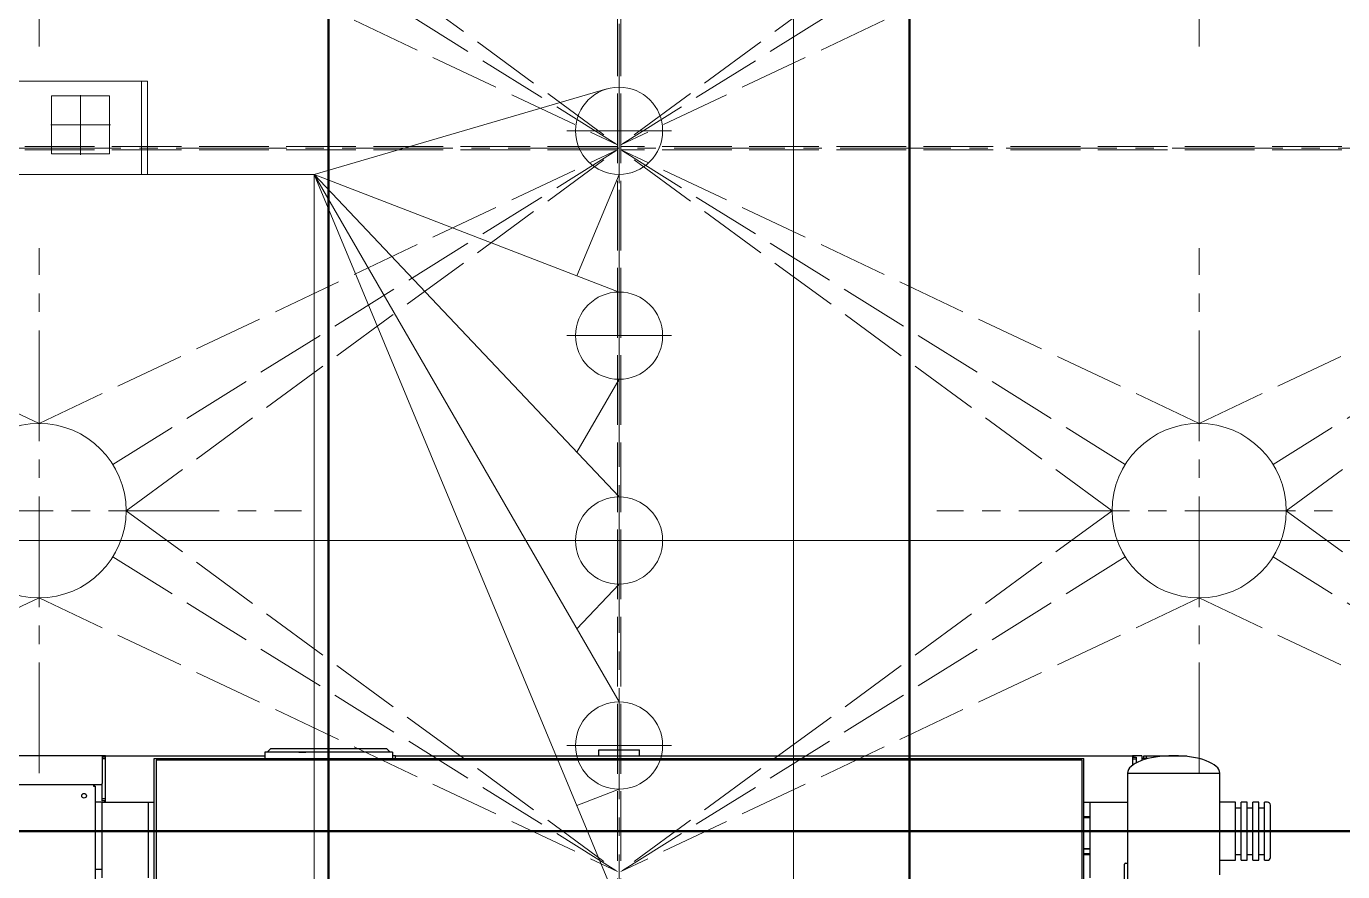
# Model space of a CAD drawing. Header units: millimetres. Extents: x 163705 to 1616509, y 81827 to 302547.
# Drawn here: x 203207 to 205473, y 149690 to 151144 of the extents above; entities that cross this region are included whole.
import ezdxf

# ---------------------------------------------------------------- set-up
doc = ezdxf.new("R2010")
doc.units = ezdxf.units.MM
doc.header["$LTSCALE"] = 10
doc.linetypes.add('ACAD_ISO02W100', pattern=[15, 12, -3])
doc.linetypes.add('CENTER2', pattern=[28.575, 19.05, -3.175, 3.175, -3.175])
for name, color, linetype, lineweight in [('1-中心线', 1, 'CENTER2', 0), ('1-剖面线', 8, 'Continuous', 0), ('1-建筑轮廓', 7, 'Continuous', 20), ('1-护栏', 4, 'Continuous', 18), ('1-虚线', 8, 'ACAD_ISO02W100', 0), ('1-设备轮廓', 2, 'Continuous', 18)]:
    doc.layers.add(name, color=color, linetype=linetype, lineweight=lineweight)
doc.layers.add('1-隐线', color=8, linetype='Continuous')

# ---------------------------------------------------------------- blocks, each defined once
blk = doc.blocks.new('G$C5C029050')
blk.add_line((22818.6, 77039.4), (22818.6, 9039.4))
blk = doc.blocks.new('G$C3B61D3F5')
for p, q in [((1211, 1341.7), (1205.2, 1335.9)), ((1411, 1341.7), (1211, 1341.7)), ((1416.8, 1335.9), (1411, 1341.7)), ((1776, 1330), (1776, 1340)), ((1776, 1340), (1846, 1340)), ((1846, 1330), (1846, 1340)), ((921, 1330), (261, 1330)), ((927, 1330), (921, 1330)), ((921, 1330), (921, 1322)), ((927, 1327.5), (921, 1327.5)), ((927, 1324.5), (921, 1324.5)), ((921, 1322), (921, 1288)), ((927, 1330), (1201, 1330)), ((927, 1320), (927, 1330)), ((927, 1260), (927, 1320)), ((1011, 1095), (1011, 1325)), ((1011, 1325), (2611, 1325)), ((2608, 1322), (1014, 1322)), ((1014, 1322), (1014, 1095)), ((1421, 1335.9), (1201, 1335.9)), ((1201, 1335.9), (1201, 1325)), ((1260, 1335.9), (1272, 1335.9)), ((1362, 1335.9), (1350, 1335.9)), ((1421, 1335.9), (1421, 1325)), ((1426, 1330), (1421, 1330)), ((1426, 1325), (1426, 1330)), ((1426, 1330), (2695, 1330)), ((2608, 1095), (2608, 1322)), ((2611, 1095), (2611, 1325)), ((2711, 1330), (2695, 1330)), ((2695, 1330), (2695, 1320)), ((2695, 1327.5), (2701, 1327.5)), ((2695, 1324.5), (2701, 1324.5)), ((2695, 1320), (2695, 1313.9)), ((2701, 1327.5), (2701, 1324.5)), ((2701, 1324.5), (2701, 1317.5)), ((2711, 1330), (2711, 1322)), ((2719, 1325), (2711, 1325)), ((2711, 1322), (2711, 1321.8)), ((2714, 1325), (2714, 1330)), ((2714, 1330), (2719, 1330)), ((2719, 1325), (2719, 1330)), ((2719, 1330), (2783, 1330)), ((2721.6, 1325), (2719, 1325)), ((2783, 1329.3), (2783, 1330)), ((2783, 1330), (2788, 1330)), ((2788, 1328.8), (2788, 1330)), ((2686, 1300), (2686, 1145)), ((2686, 1300), (2845, 1300)), ((2686, 1300), (2845, 1300)), ((2845, 1125), (2845, 1300)), ((906.8, 1280), (263.2, 1280)), ((906.8, 1280), (906.8, 1278.5)), ((921, 1280), (906.8, 1280)), ((909, 1277.8), (907.5, 1277.8)), ((909, 1277.8), (909, 284.5)), ((921, 1288), (921, 1282.2)), ((921, 1255.5), (921, 1282.2)), ((921, 1250), (909, 1250)), ((927, 1255.5), (921, 1255.5)), ((921, 1252.5), (921, 1255.5)), ((927, 1252.5), (921, 1252.5)), ((921, 1120), (921, 1250)), ((921, 1250), (931, 1250)), ((927, 1250), (927, 1260)), ((931, 1250), (991, 1250)), ((991, 1250), (1001, 1250)), ((1001, 1250), (1011, 1250)), ((1001, 1120), (1001, 1250)), ((2611, 1250), (2621, 1250)), ((2621, 1250), (2621, 1120)), ((2621, 1250), (2631, 1250)), ((2631, 1250), (2686, 1250)), ((2872, 1250), (2845, 1250)), ((2872, 1150), (2872, 1250)), ((2892, 1250), (2882, 1250)), ((2882, 1150), (2882, 1250)), ((2892, 1150), (2892, 1250)), ((2912, 1250), (2902, 1250)), ((2902, 1150), (2902, 1250)), ((2912, 1150), (2912, 1250)), ((2927, 1250), (2922, 1250)), ((2922, 1150), (2922, 1250)), ((2611, 1225.5), (2621, 1225.5)), ((2882, 1240), (2872, 1240)), ((2902, 1240), (2892, 1240)), ((2922, 1240), (2912, 1240)), ((2932, 1155), (2932, 1245)), ((2611, 1223.5), (2621, 1223.5)), ((2611, 1170.6), (2621, 1170.6)), ((2611, 1169.5), (2621, 1169.5)), ((2611, 1161.5), (2621, 1161.5)), ((2611, 1160.5), (2621, 1160.5)), ((2621, 1159.5), (2611, 1159.5)), ((2872, 1160), (2882, 1160)), ((2892, 1160), (2902, 1160)), ((2912, 1160), (2922, 1160)), ((909, 1135), (921, 1135)), ((2681, 1105.5), (2681, 1143.3)), ((2682.7, 1145), (2686, 1145)), ((2686, 1145), (2686, 1095)), ((2845, 1150), (2872, 1150)), ((2882, 1150), (2892, 1150)), ((2902, 1150), (2912, 1150)), ((2922, 1150), (2927, 1150))]:
    blk.add_line(p, q)
at = {"flags": 128}
for points in [[(927, 1329.2), (925.4, 1328.3), (924.4, 1327.5)], [(2697.6, 1327.5), (2696.6, 1328.3), (2695, 1329.2)], [(924.4, 1252.5), (925.4, 1251.7), (927, 1250.8)]]:
    blk.add_lwpolyline(points, dxfattribs=at)
blk.add_circle((890, 1261), 4)
for centre, radius, start, end in [((2927, 1245), 5, 0, 90), ((2682.7, 1143.3), 1.67, 90, 180), ((2927, 1155), 5, 270, 0)]:
    blk.add_arc(centre, radius, start, end)
for major_axis, start_param, end_param in [((-79.5, 0), 4.712389, 6.283185), ((79.5, 0), 0, 1.570796)]:
    blk.add_ellipse((2765.5, 1300), major_axis=major_axis, ratio=0.377358, start_param=start_param, end_param=end_param)
for points in [[(906.8, 1280), (906.8, 1280), (906.7, 1279.9), (906.6, 1279.3), (906.6, 1278.5), (906.5, 1277.8), (906.5, 1277.5)], [(906.8, 1278.5), (906.8, 1278.5), (906.7, 1278.5), (906.6, 1278.2), (906.6, 1277.9), (906.5, 1277.6), (906.5, 1277.5)], [(906.5, 1277.5), (906.8, 1277.5), (907.5, 1277.6), (908.3, 1277.6), (908.9, 1277.7), (909, 1277.8), (909, 1277.8)], [(906.5, 1277.5), (906.6, 1277.5), (906.9, 1277.6), (907.2, 1277.6), (907.5, 1277.7), (907.5, 1277.8), (907.5, 1277.8)]]:
    blk.add_open_spline(points, degree=3)
at = {"layer": '1-中心线'}
blk.add_line((2737, 1200), (3002, 1200), dxfattribs=at)
blk = doc.blocks.new('A$C2f6614b9')
at = {"layer": '1-护栏'}
blk.add_lwpolyline([(0, 450), (17263.8, 450), (17263.8, 7650), (0, 7650)], close=True, dxfattribs=at)
at = {"layer": '1-设备轮廓', "lineweight": 50, "ltscale": 5}
blk.add_line((16925, 7150), (1300, 7150), dxfattribs=at)
at = {"layer": '1-隐线'}
blk.add_blockref('G$C3B61D3F5', (2289, 5950), dxfattribs=at)
blk = doc.blocks.new('A$Cf51e8010')
at = {"layer": '1-设备轮廓', "lineweight": 50, "ltscale": 5}
for p, q in [((4303, 17100), (4303, 199.3)), ((5303, 17100), (5303, 199.3))]:
    blk.add_line(p, q, dxfattribs=at)
blk = doc.blocks.new('G$CFDCBCB0A')
for centre in [(1251.5, 1876.5), (3248.5, 1876.5)]:
    blk.add_circle(centre, 150)
at = {"layer": '1-中心线'}
for p, q in [((2250, 5000), (2250, 0)), ((1251.5, 2674.7), (1251.5, 3578.3)), ((3248.5, 2674.7), (3248.5, 3578.3)), ((4250, 2500), (250, 2500)), ((1251.5, 1424.7), (1251.5, 2328.3)), ((3248.5, 1424.7), (3248.5, 2328.3)), ((799.7, 1876.5), (1703.3, 1876.5)), ((3700.3, 1876.5), (2796.7, 1876.5))]:
    blk.add_line(p, q, dxfattribs=at)
at = {"layer": '1-虚线'}
for p, q in [((2247, 4994), (2247, 6)), ((2253, 4994), (2253, 6)), ((1401.5, 3126.5), (2247, 2506)), ((3098.5, 3126.5), (2253, 2506)), ((1378.8, 3047.2), (2247, 2506)), ((3121.2, 3047.2), (2253, 2506)), ((1251.5, 2976.5), (2247, 2506)), ((3248.5, 2976.5), (2253, 2506)), ((2247, 2503), (256, 2503)), ((2247, 2497), (256, 2497)), ((1251.5, 2026.5), (256, 2497)), ((1251.5, 2026.5), (2247, 2497)), ((1378.8, 1955.8), (2247, 2497)), ((1401.5, 1876.5), (2247, 2497)), ((4244, 2503), (2253, 2503)), ((4244, 2497), (2253, 2497)), ((3248.5, 2026.5), (2253, 2497)), ((3098.5, 1876.5), (2253, 2497)), ((3121.2, 1955.8), (2253, 2497)), ((3248.5, 2026.5), (4244, 2497)), ((3375.8, 1955.8), (4244, 2497)), ((3398.5, 1876.5), (4244, 2497)), ((1401.5, 1876.5), (2247, 1256)), ((3098.5, 1876.5), (2253, 1256)), ((3398.5, 1876.5), (4244, 1256)), ((1378.8, 1797.2), (2247, 1256)), ((3121.2, 1797.2), (2253, 1256)), ((3375.8, 1797.2), (4244, 1256)), ((1251.5, 1726.5), (256, 1256)), ((1251.5, 1726.5), (2247, 1256)), ((3248.5, 1726.5), (2253, 1256)), ((3248.5, 1726.5), (4244, 1256))]:
    blk.add_line(p, q, dxfattribs=at)
blk = doc.blocks.new('A$C5a2f2e4f')
at = {"layer": '1-设备轮廓'}
blk.add_blockref('G$CFDCBCB0A', (2553, 7375.1), dxfattribs=at)
blk = doc.blocks.new('123振动筛-俯视图')
for p, q in [((3183.2, 1717.1), (3413.1, 1717.1)), ((3403.1, 1557.1), (3403.1, 1717.1)), ((3413.1, 1557.1), (3413.1, 1717.1)), ((4204, 1704.1), (3700, 1557.1)), ((0, 1557.1), (3700, 1557.1)), ((3700, 1557.1), (3700, 297.1)), ((3700, 297.1), (3700, 1557.1)), ((4225, 297.1), (3700, 1557.1)), ((4225, 1354.6), (3700, 1557.1)), ((4225, 1002.1), (3700, 1557.1)), ((4225, 649.6), (3700, 1557.1)), ((4225, 1557.1), (4152.3, 1382.7)), ((4225, 1204.6), (4152.3, 1079)), ((4225, 852.1), (4152.3, 775.3)), ((4225, 499.6), (4152.3, 471.6))]:
    blk.add_line(p, q)
for centre in [(4225, 1632.1), (4225, 1279.6), (4225, 927.1), (4225, 574.6)]:
    blk.add_circle(centre, 75)
at = {"layer": '1-中心线'}
for p, q in [((4225, 1722.1), (4225, 1542.1)), ((3298.1, 1590.8), (3298.1, 1693.5)), ((3246.7, 1642.1), (3349.4, 1642.1)), ((4135, 1632.1), (4315, 1632.1)), ((4225, 1369.6), (4225, 1189.6)), ((4135, 1279.6), (4315, 1279.6)), ((4225, 1017.1), (4225, 837.1)), ((0, 927.1), (3700, 927.1)), ((4135, 927.1), (4315, 927.1)), ((4225, 664.6), (4225, 484.6)), ((4135, 574.6), (4315, 574.6))]:
    blk.add_line(p, q, dxfattribs=at)
at = {"layer": '1-剖面线'}
blk.add_lwpolyline([(3248.1, 1692.1), (3348.1, 1692.1), (3348.1, 1592.1), (3248.1, 1592.1)], close=True, dxfattribs=at)
blk = doc.blocks.new('A$Caa9cde6e')
at = {"layer": '1-设备轮廓'}
blk.add_blockref('123振动筛-俯视图', (578, 7672.9), dxfattribs=at)

msp = doc.modelspace()

# ---------------------------------------------------------------- linework, layer by layer
at = {"layer": '1-中心线'}
msp.add_line((183311.682, 150259.632), (261928.108, 150259.632), dxfattribs=at)

# ---------------------------------------------------------------- block references
for name, p in [('A$C5a2f2e4f', (199424.833, 141059.499)), ('A$Cf51e8010', (199424.833, 141759.632)), ('A$Caa9cde6e', (199424.833, 141659.632)), ('A$C2f6614b9', (200127.833, 142609.632))]:
    msp.add_blockref(name, p)
at = {"layer": '1-建筑轮廓'}
msp.add_blockref('G$C5C029050', (181709.24, 95820.209), dxfattribs=at)

doc.saveas('drawing.dxf')
